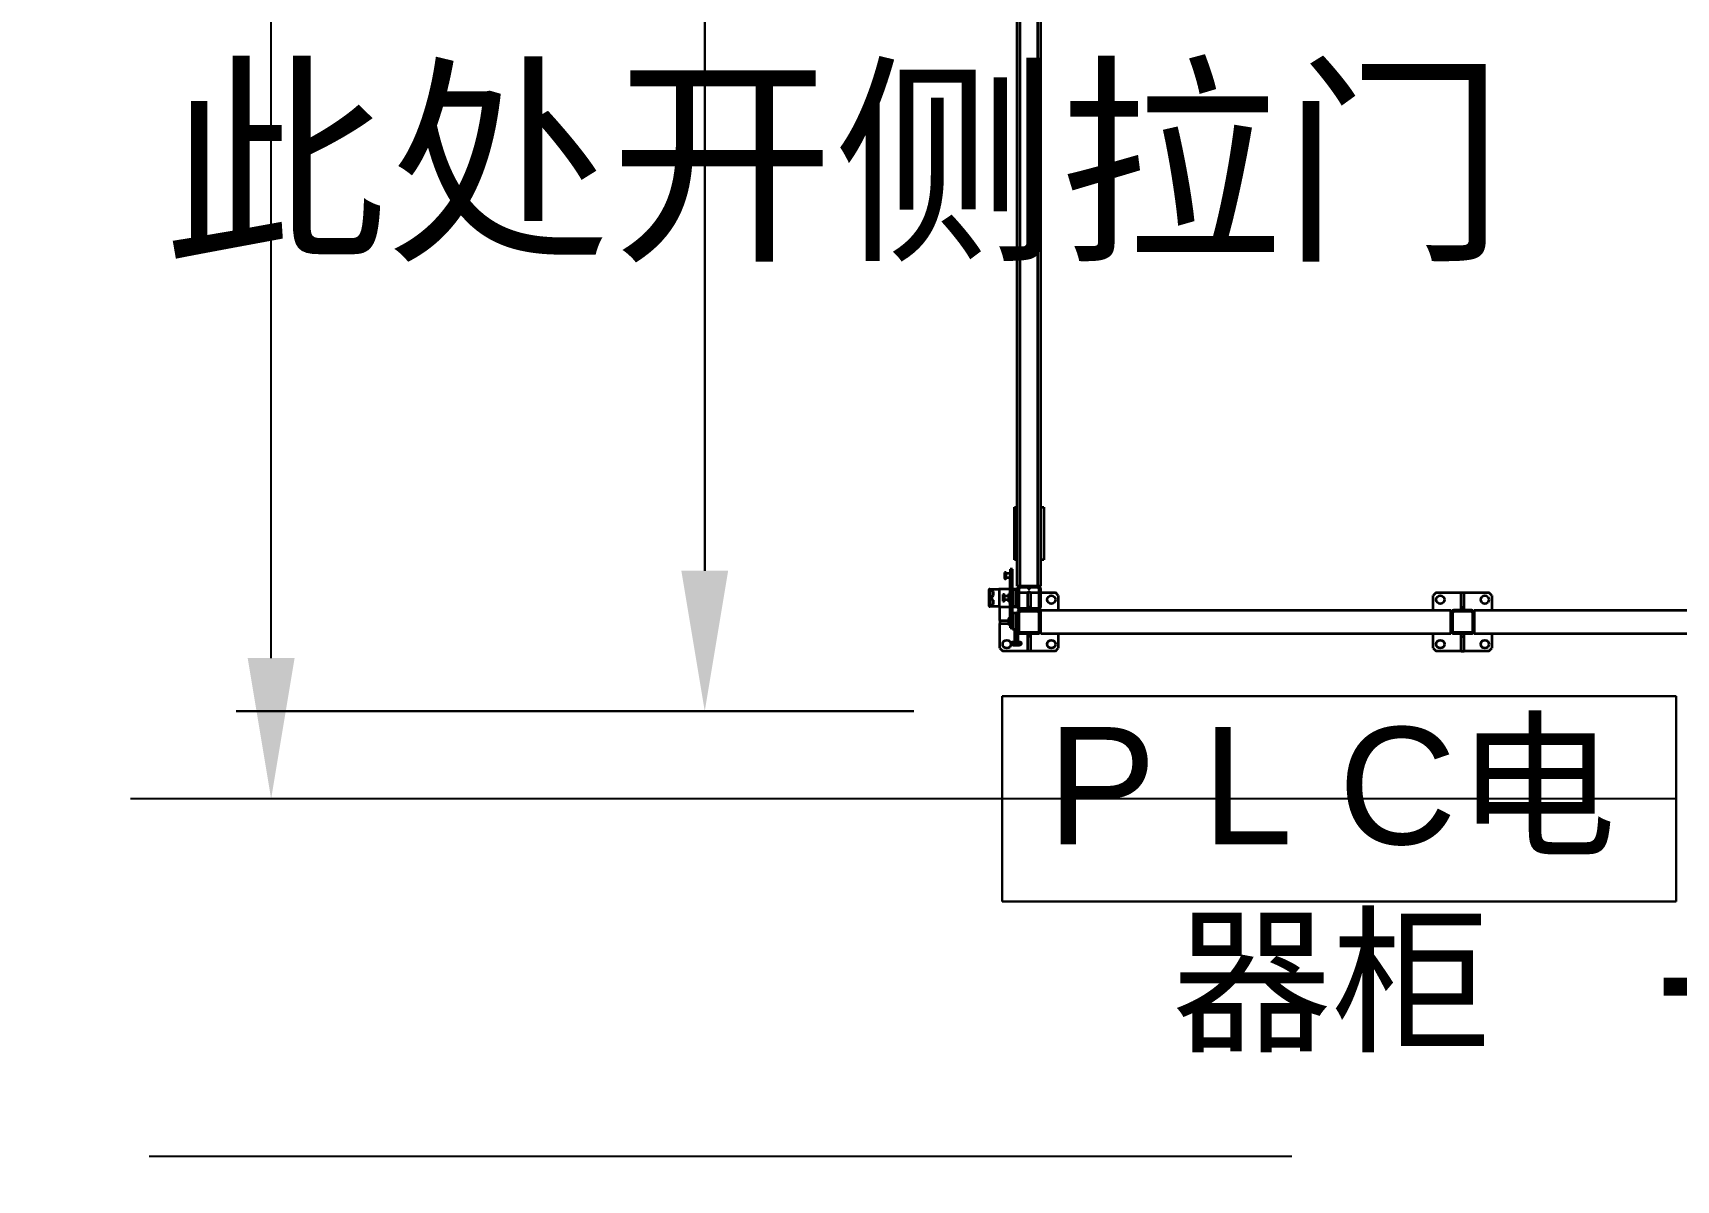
# Model space of a CAD drawing. Header units: millimetres. Extents: x 914 to 910632, y -176 to 682692.
# Drawn here: x 22298 to 25103, y 8037 to 9995 of the extents above; entities that cross this region are included whole.
import ezdxf

# ---------------------------------------------------------------- set-up
doc = ezdxf.new("R2010")
doc.units = ezdxf.units.MM
doc.linetypes.add('EB_DASHDOT', pattern=[39, 30, -3, 3, -3])
doc.layers.add('PUB_HATCH', color=32, linetype='Continuous')
doc.layers.add('尺寸线层', color=3, linetype='Continuous', lineweight=18)
doc.layers.add('画图', color=3, linetype='Continuous', lineweight=30)
doc.styles.get("Standard").update_dxf_attribs({"font": 'arial.ttf'})
doc.styles.add('仿宋体', font='', dxfattribs={"width": 0.8})
doc.styles.get('仿宋体').set_extended_font_data('仿宋_GB2312')
doc.dimstyles.new('AM_ANSI$0', dxfattribs={"dimtxt": 0.12, "dimasz": 0.12, "dimexe": 0.1, "dimexo": 0.05, "dimgap": 0.06, "dimtad": 0, "dimtih": 1, "dimtoh": 1, "dimdec": 4, "dimzin": 7, "dimdsep": 46, "dimtxsty": 'Standard', "dimcen": 0, "dimclrd": 256, "dimclre": 256, "dimclrt": 2, "dimadec": 0, "dimazin": 2, "dimtp": 0.1, "dimtm": 0.1, "dimtfac": 0.71, "dimtdec": 4, "dimtofl": 0, "dimtmove": 0, "dimatfit": 3, "dimfxl": 1, "dimtolj": 1, "dimtzin": 7, "dimlwd": -1, "dimlwe": -1, "dimarcsym": 1})
doc.dimstyles.new('INTE$0', dxfattribs={"dimscale": 80, "dimtxt": 3.5, "dimasz": 3, "dimexe": 3, "dimexo": 0, "dimgap": 1, "dimtad": 1, "dimdec": 0, "dimdsep": 46, "dimtxsty": 'Standard', "dimcen": 0, "dimclrd": 1, "dimclre": 1, "dimclrt": 3, "dimaunit": 1, "dimadec": 1, "dimazin": 2, "dimtfac": 1, "dimtdec": 0, "dimtmove": 0, "dimatfit": 0, "dimfxl": 1, "dimarcsym": 0})

# ---------------------------------------------------------------- blocks, each defined once
blk = doc.blocks.new('*D370')
at = {"layer": 'Defpoints', "color": 0, "lineweight": 200, "transparency": 16777216}
for p in [(23444.8, 17564.6), (24036.8, 17564.6), (24201.5, 8837.1)]:
    blk.add_point(p, dxfattribs=at)
at = {"layer": '画图', "linetype": 'ByBlock', "transparency": 16777216}
for p, q in [((23636.8, 17564.6), (22644.8, 17564.6)), ((23444.8, 17324.6), (23444.8, 13803.4)), ((23444.8, 9077.1), (23444.8, 12598.3)), ((23801.5, 8837.1), (22644.8, 8837.1))]:
    blk.add_line(p, q, dxfattribs=at)
at = {"layer": '画图', "lineweight": 200, "transparency": 16777216}
for points in [[(23404.8, 17324.6), (23484.8, 17324.6), (23444.8, 17564.6)], [(23404.8, 9077.1), (23484.8, 9077.1), (23444.8, 8837.1)]]:
    blk.add_solid(points, dxfattribs=at)
at = {"layer": '画图', "color": 2, "lineweight": 30, "transparency": 16777216, "insert": (23444.8, 13200.9), "char_height": 240, "attachment_point": 5}
blk.add_mtext('\\A1;8727.47', dxfattribs=at)
blk = doc.blocks.new('PLC')
at = {"lineweight": 30}
for p, q in [((1160341.1, -791981.9), (1160341.1, -793131.9)), ((1160691.1, -791981.9), (1160341.1, -791981.9)), ((1160691.1, -793131.9), (1160691.1, -791981.9)), ((1160341.1, -793131.9), (1160691.1, -793131.9))]:
    blk.add_line(p, q, dxfattribs=at)
at = {"layer": '尺寸线层', "color": 0, "linetype": 'EB_DASHDOT', "insert": (1160393.7, -792569.6), "char_height": 200, "width": 1168.576, "attachment_point": 2, "rotation": 90}
blk.add_mtext('P L C电器柜', dxfattribs=at)
blk = doc.blocks.new('前左')
at = {"color": 4, "linetype": 'Continuous', "lineweight": 35}
for p, q in [((1177098.2, -786104.1), (1177098.2, -785404.1)), ((1177138.2, -786104.1), (1177138.2, -785404.1)), ((1177073.2, -786074.1), (1177068.2, -786079.1)), ((1177068.2, -786121.6), (1177068.2, -786079.1)), ((1177073.2, -786074.1), (1177098.2, -786074.1)), ((1177138.2, -786074.1), (1177163.2, -786074.1)), ((1177168.2, -786079.1), (1177163.2, -786074.1)), ((1177168.2, -786079.1), (1177168.2, -786121.6)), ((1177098.2, -786104.1), (1177138.2, -786104.1)), ((1177133.2, -786104.1), (1177103.2, -786104.1)), ((1177133.2, -786106.6), (1177103.2, -786106.6)), ((1177068.2, -786126.6), (1177068.2, -786121.6)), ((1177093.2, -786121.6), (1177068.2, -786121.6)), ((1177068.2, -786169.1), (1177068.2, -786126.6)), ((1177093.2, -786126.6), (1177068.2, -786126.6)), ((1177093.2, -786126.6), (1177093.2, -786121.6)), ((1177098.2, -786121.6), (1177093.2, -786121.6)), ((1177098.2, -786126.6), (1177093.2, -786126.6)), ((1177098.2, -786109.1), (1177098.2, -786139.1)), ((1177100.7, -786109.1), (1177100.7, -786139.1)), ((1177135.7, -786139.1), (1177135.7, -786109.1)), ((1177138.2, -786139.1), (1177138.2, -786109.1)), ((1177143.2, -786121.6), (1177138.2, -786121.6)), ((1177143.2, -786126.6), (1177138.2, -786126.6)), ((1177143.2, -786126.6), (1177143.2, -786121.6)), ((1177168.2, -786121.6), (1177143.2, -786121.6)), ((1177168.2, -786126.6), (1177143.2, -786126.6)), ((1177168.2, -786126.6), (1177168.2, -786121.6)), ((1177168.2, -786126.6), (1177168.2, -786169.1)), ((1177138.2, -786144.1), (1177098.2, -786144.1)), ((1177098.2, -786844.1), (1177098.2, -786144.1)), ((1177103.2, -786141.6), (1177133.2, -786141.6)), ((1177103.2, -786144.1), (1177133.2, -786144.1)), ((1177138.2, -786844.1), (1177138.2, -786144.1)), ((1177068.2, -786169.1), (1177073.2, -786174.1)), ((1177098.2, -786174.1), (1177073.2, -786174.1)), ((1177163.2, -786174.1), (1177138.2, -786174.1)), ((1177163.2, -786174.1), (1177168.2, -786169.1)), ((1177073.2, -786814.1), (1177068.2, -786819.1)), ((1177068.2, -786844.1), (1177068.2, -786819.1)), ((1177073.2, -786814.1), (1177098.2, -786814.1)), ((1177138.2, -786814.1), (1177163.2, -786814.1)), ((1177168.2, -786819.1), (1177163.2, -786814.1)), ((1177168.2, -786819.1), (1177168.2, -786861.6)), ((1177057.2, -786849.1), (1175803.2, -786849.1)), ((1177057.2, -786844.1), (1175852.2, -786844.1)), ((1176922.2, -786844.1), (1176922.2, -786839.1)), ((1176922.2, -786839.1), (1177012.2, -786839.1)), ((1177012.2, -786839.1), (1177012.2, -786844.1)), ((1177057.2, -786844.1), (1177057.2, -786849.1)), ((1177057.2, -786849.1), (1177057.2, -786879.1)), ((1177059.7, -786849.1), (1177059.7, -786879.1)), ((1177062.2, -786862.6), (1177059.7, -786862.6)), ((1177059.7, -786865.6), (1177062.2, -786865.6)), ((1177092.2, -786844.1), (1177062.2, -786844.1)), ((1177092.2, -786846.6), (1177062.2, -786846.6)), ((1177062.2, -786865.6), (1177062.2, -786862.6)), ((1177068.2, -786861.6), (1177068.2, -786846.6)), ((1177068.2, -786861.6), (1177068.2, -786866.6)), ((1177068.2, -786861.6), (1177093.2, -786861.6)), ((1177093.2, -786861.6), (1177093.2, -786866.6)), ((1177093.2, -786861.6), (1177094.7, -786861.6)), ((1177094.7, -786879.1), (1177094.7, -786849.1)), ((1177097.2, -786879.1), (1177097.2, -786849.1)), ((1177097.2, -786861.6), (1177098.2, -786861.6)), ((1177138.2, -786844.1), (1177098.2, -786844.1)), ((1177098.2, -786849.1), (1177098.2, -786879.1)), ((1177100.7, -786849.1), (1177100.7, -786879.1)), ((1177133.2, -786844.1), (1177103.2, -786844.1)), ((1177133.2, -786846.6), (1177103.2, -786846.6)), ((1177135.7, -786879.1), (1177135.7, -786849.1)), ((1177138.2, -786879.1), (1177138.2, -786849.1)), ((1177138.2, -786861.6), (1177143.2, -786861.6)), ((1177143.2, -786861.6), (1177143.2, -786866.6)), ((1177143.2, -786861.6), (1177168.2, -786861.6)), ((1177168.2, -786861.6), (1177168.2, -786866.6)), ((1177057.2, -786879.1), (1175803.2, -786879.1)), ((1177057.2, -786884.1), (1175803.2, -786884.1)), ((1176922.2, -786889.1), (1176922.2, -786884.1)), ((1177012.2, -786889.1), (1176922.2, -786889.1)), ((1177012.2, -786884.1), (1177012.2, -786889.1)), ((1177028.2, -786892.1), (1177028.2, -786896.1)), ((1177039.2, -786892.1), (1177028.2, -786892.1)), ((1177039.2, -786896.1), (1177039.2, -786892.1)), ((1177063.2, -786892.1), (1177039.2, -786892.1)), ((1177057.2, -786879.1), (1177057.2, -786884.1)), ((1177062.1, -786892.1), (1177062.1, -786884.1)), ((1177062.2, -786881.6), (1177092.2, -786881.6)), ((1177062.2, -786884.1), (1177092.2, -786884.1)), ((1177063.2, -786887.1), (1177063.2, -786884.1)), ((1177063.2, -786887.1), (1177066.2, -786887.1)), ((1177063.2, -786892.1), (1177063.2, -786887.1)), ((1177063.2, -786892.1), (1177091.2, -786892.1)), ((1177066.2, -786887.1), (1177066.2, -786884.1)), ((1177066.2, -786887.1), (1177088.2, -786887.1)), ((1177068.2, -786881.6), (1177068.2, -786866.6)), ((1177068.2, -786866.6), (1177093.2, -786866.6)), ((1177088.2, -786884.1), (1177088.2, -786887.1)), ((1177088.2, -786887.1), (1177091.2, -786887.1)), ((1177091.2, -786887.1), (1177091.2, -786884.1)), ((1177091.2, -786892.1), (1177091.2, -786887.1)), ((1177103.2, -786892.1), (1177091.2, -786892.1)), ((1177092.3, -786892.1), (1177092.3, -786884.1)), ((1177093.2, -786866.6), (1177094.7, -786866.6)), ((1177097.2, -786866.6), (1177098.2, -786866.6)), ((1177103.2, -786881.6), (1177133.2, -786881.6)), ((1177103.2, -786884.1), (1177103.2, -786887.1)), ((1177103.2, -786884.1), (1177133.2, -786884.1)), ((1177103.2, -786887.1), (1177106.2, -786887.1)), ((1177103.2, -786887.1), (1177103.2, -786892.1)), ((1177103.2, -786892.1), (1177131.2, -786892.1)), ((1177106.2, -786887.1), (1177106.2, -786884.1)), ((1177106.2, -786887.1), (1177128.2, -786887.1)), ((1177117.2, -786892.1), (1177117.2, -786896.1)), ((1177128.2, -786884.1), (1177128.2, -786887.1)), ((1177128.2, -786887.1), (1177131.2, -786887.1)), ((1177128.2, -786896.1), (1177128.2, -786892.1)), ((1177131.2, -786884.1), (1177131.2, -786887.1)), ((1177131.3, -786885.3), (1177131.2, -786885.3)), ((1177131.2, -786886.5), (1177131.3, -786886.5)), ((1177131.2, -786887.1), (1177131.2, -786892.1)), ((1177133.2, -786885.3), (1177131.3, -786885.3)), ((1177131.3, -786885.3), (1177131.3, -786885.3)), ((1177131.3, -786886.5), (1177133.2, -786886.5)), ((1177131.3, -786886.5), (1177131.3, -786886.5)), ((1177132.1, -786887.8), (1177131.9, -786887.8)), ((1177131.9, -786889), (1177132.1, -786889)), ((1177133.5, -786885.3), (1177133.2, -786885.3)), ((1177133.2, -786886.5), (1177133.5, -786886.5)), ((1177133.5, -786885.3), (1177133.5, -786885.3)), ((1177135.4, -786885.3), (1177133.5, -786885.3)), ((1177133.5, -786886.5), (1177133.5, -786886.5)), ((1177133.5, -786886.5), (1177135.4, -786886.5)), ((1177134.4, -786887.8), (1177134.1, -786887.8)), ((1177134.1, -786889), (1177134.4, -786889)), ((1177135.7, -786885.3), (1177135.4, -786885.3)), ((1177135.4, -786886.5), (1177135.7, -786886.5)), ((1177135.7, -786883.5), (1177135.7, -786883.4)), ((1177135.8, -786885.3), (1177135.7, -786885.3)), ((1177135.7, -786886.5), (1177135.8, -786886.5)), ((1177137.6, -786885.3), (1177135.8, -786885.3)), ((1177135.8, -786886.5), (1177137.6, -786886.5)), ((1177136.6, -786887.8), (1177136.3, -786887.8)), ((1177136.3, -786889), (1177136.6, -786889)), ((1177136.6, -786882.8), (1177136.6, -786882.8)), ((1177137.9, -786885.3), (1177137.6, -786885.3)), ((1177137.6, -786886.5), (1177137.9, -786886.5)), ((1177138, -786885.3), (1177137.9, -786885.3)), ((1177137.9, -786886.5), (1177138, -786886.5)), ((1177139.8, -786885.3), (1177138, -786885.3)), ((1177138, -786886.5), (1177139.8, -786886.5)), ((1177138.2, -786866.6), (1177143.2, -786866.6)), ((1177138.8, -786882.8), (1177138.5, -786882.8)), ((1177138.8, -786887.8), (1177138.5, -786887.8)), ((1177138.5, -786889), (1177138.8, -786889)), ((1177140.1, -786885.3), (1177139.8, -786885.3)), ((1177139.8, -786886.5), (1177140.1, -786886.5)), ((1177140.2, -786885.3), (1177140.1, -786885.3)), ((1177140.1, -786886.5), (1177140.2, -786886.5)), ((1177142.1, -786885.3), (1177140.2, -786885.3)), ((1177140.2, -786886.5), (1177142.1, -786886.5)), ((1177141, -786882.8), (1177140.7, -786882.8)), ((1177141, -786887.8), (1177140.7, -786887.8)), ((1177140.7, -786889), (1177141, -786889)), ((1177142.3, -786885.3), (1177142.1, -786885.3)), ((1177142.1, -786886.5), (1177142.3, -786886.5)), ((1177142.4, -786885.3), (1177142.3, -786885.3)), ((1177142.3, -786886.5), (1177142.4, -786886.5)), ((1177144.3, -786885.3), (1177142.4, -786885.3)), ((1177142.4, -786886.5), (1177144.3, -786886.5)), ((1177143.2, -786882.8), (1177142.9, -786882.8)), ((1177143.2, -786887.8), (1177142.9, -786887.8)), ((1177142.9, -786889), (1177143.2, -786889)), ((1177143.2, -786866.6), (1177168.2, -786866.6)), ((1177144.6, -786885.3), (1177144.3, -786885.3)), ((1177144.3, -786886.5), (1177144.6, -786886.5)), ((1177146.5, -786885.3), (1177144.6, -786885.3)), ((1177144.6, -786885.3), (1177144.6, -786885.3)), ((1177144.6, -786886.5), (1177146.5, -786886.5)), ((1177144.6, -786886.5), (1177144.6, -786886.5)), ((1177145.4, -786882.8), (1177145.2, -786882.8)), ((1177145.4, -786887.8), (1177145.2, -786887.8)), ((1177145.2, -786889), (1177145.4, -786889)), ((1177146.8, -786885.3), (1177146.5, -786885.3)), ((1177146.5, -786886.5), (1177146.8, -786886.5)), ((1177146.8, -786885.3), (1177146.8, -786885.3)), ((1177148.7, -786885.3), (1177146.8, -786885.3)), ((1177146.8, -786886.5), (1177146.8, -786886.5)), ((1177146.8, -786886.5), (1177148.7, -786886.5)), ((1177147.7, -786882.8), (1177147.4, -786882.8)), ((1177147.7, -786887.8), (1177147.4, -786887.8)), ((1177147.4, -786889), (1177147.7, -786889)), ((1177149, -786885.3), (1177148.7, -786885.3)), ((1177148.7, -786886.5), (1177149, -786886.5)), ((1177149, -786885.3), (1177149, -786885.3)), ((1177150.9, -786885.3), (1177149, -786885.3)), ((1177149, -786886.5), (1177149, -786886.5)), ((1177149, -786886.5), (1177150.9, -786886.5)), ((1177149.9, -786882.8), (1177149.6, -786882.8)), ((1177149.9, -786887.8), (1177149.6, -786887.8)), ((1177149.6, -786889), (1177149.9, -786889)), ((1177151.2, -786885.3), (1177150.9, -786885.3)), ((1177150.9, -786886.5), (1177151.2, -786886.5)), ((1177151.3, -786885.3), (1177151.2, -786885.3)), ((1177151.2, -786886.5), (1177151.3, -786886.5)), ((1177153.1, -786885.3), (1177151.3, -786885.3)), ((1177151.3, -786886.5), (1177153.1, -786886.5)), ((1177152.1, -786882.8), (1177151.8, -786882.8)), ((1177152.1, -786887.8), (1177151.8, -786887.8)), ((1177151.8, -786889), (1177152.1, -786889)), ((1177153.4, -786885.3), (1177153.1, -786885.3)), ((1177153.1, -786886.5), (1177153.4, -786886.5)), ((1177154.2, -786877.2), (1177153.4, -786877.6)), ((1177153.5, -786885.3), (1177153.4, -786885.3)), ((1177153.4, -786886.5), (1177153.5, -786886.5)), ((1177155.3, -786885.3), (1177153.5, -786885.3)), ((1177153.5, -786886.5), (1177155.3, -786886.5)), ((1177154.4, -786877.2), (1177154.2, -786877.2)), ((1177154.3, -786877.3), (1177154.2, -786877.3)), ((1177155, -786877.3), (1177154.7, -786877.2)), ((1177155.6, -786885.3), (1177155.3, -786885.3)), ((1177155.3, -786886.5), (1177155.6, -786886.5)), ((1177155.6, -786877.3), (1177155.7, -786877.3)), ((1177155.7, -786885.3), (1177155.6, -786885.3)), ((1177155.6, -786886.5), (1177155.7, -786886.5)), ((1177156.5, -786877.6), (1177155.7, -786877.2)), ((1177168.2, -786866.6), (1177168.2, -786909.1)), ((1177028.2, -786896.1), (1177039.2, -786896.1)), ((1177034.2, -786903.1), (1177033.7, -786903.6)), ((1177033.7, -786903.6), (1177033.7, -786905.6)), ((1177033.7, -786903.6), (1177044.7, -786903.6)), ((1177033.7, -786905.6), (1177034.2, -786906.1)), ((1177033.7, -786905.6), (1177044.7, -786905.6)), ((1177044.2, -786903.1), (1177034.2, -786903.1)), ((1177034.2, -786906.1), (1177044.2, -786906.1)), ((1177035.7, -786896.1), (1177035.7, -786903.1)), ((1177117.2, -786896.1), (1177039.2, -786896.1)), ((1177042.7, -786903.1), (1177042.7, -786896.1)), ((1177044.7, -786903.6), (1177044.2, -786903.1)), ((1177044.2, -786906.1), (1177044.7, -786905.6)), ((1177044.7, -786905.6), (1177044.7, -786903.6)), ((1177062.1, -786914.7), (1177062.1, -786896.1)), ((1177092.3, -786914.7), (1177062.1, -786914.7)), ((1177062.2, -786931.2), (1177062.2, -786915.7)), ((1177070.2, -786899.1), (1177070.2, -786896.1)), ((1177070.2, -786899.1), (1177072.2, -786899.1)), ((1177072.2, -786906.1), (1177071.7, -786906.6)), ((1177071.7, -786906.6), (1177071.7, -786908.6)), ((1177071.7, -786906.6), (1177077.2, -786906.6)), ((1177071.7, -786908.6), (1177072.2, -786909.1)), ((1177071.7, -786908.6), (1177077.2, -786908.6)), ((1177072.2, -786899.1), (1177072.2, -786896.1)), ((1177072.2, -786899.1), (1177082.2, -786899.1)), ((1177077.2, -786906.1), (1177072.2, -786906.1)), ((1177072.2, -786909.1), (1177082.2, -786909.1)), ((1177074.2, -786899.1), (1177074.2, -786906.1)), ((1177082.2, -786906.1), (1177077.2, -786906.1)), ((1177077.2, -786906.6), (1177082.7, -786906.6)), ((1177077.2, -786908.6), (1177082.7, -786908.6)), ((1177080.2, -786906.1), (1177080.2, -786899.1)), ((1177082.2, -786896.1), (1177082.2, -786899.1)), ((1177082.2, -786899.1), (1177084.2, -786899.1)), ((1177082.7, -786906.6), (1177082.2, -786906.1)), ((1177082.2, -786909.1), (1177082.7, -786908.6)), ((1177082.7, -786908.6), (1177082.7, -786906.6)), ((1177084.2, -786899.1), (1177084.2, -786896.1)), ((1177092.2, -786915.7), (1177092.2, -786931.2)), ((1177092.3, -786914.7), (1177092.3, -786896.1)), ((1177115.7, -786914.1), (1177092.3, -786914.1)), ((1177111.7, -786896.1), (1177111.7, -786898.6)), ((1177111.7, -786898.6), (1177112.2, -786899.1)), ((1177111.7, -786898.6), (1177122.7, -786898.6)), ((1177112.2, -786899.1), (1177117.2, -786899.1)), ((1177115.7, -786914.1), (1177115.7, -786899.1)), ((1177115.7, -786914.1), (1177120.7, -786914.1)), ((1177117.2, -786896.1), (1177128.2, -786896.1)), ((1177117.2, -786899.1), (1177122.2, -786899.1)), ((1177120.7, -786914.1), (1177120.7, -786899.1)), ((1177163.2, -786914.1), (1177120.7, -786914.1)), ((1177122.2, -786899.1), (1177122.7, -786898.6)), ((1177122.7, -786898.6), (1177122.7, -786896.1)), ((1177153.4, -786894.2), (1177154.2, -786894.6)), ((1177154.2, -786894.5), (1177154.3, -786894.5)), ((1177154.2, -786894.6), (1177154.4, -786894.6)), ((1177155.7, -786894.6), (1177156.5, -786894.2)), ((1177163.2, -786914.1), (1177168.2, -786909.1)), ((1177091.2, -786932.2), (1177063.2, -786932.2)), ((1177066.2, -786925.6), (1177073.2, -786925.6)), ((1177073.2, -786929.9), (1177066.2, -786929.9)), ((1177081.2, -786925.6), (1177088.2, -786925.6)), ((1177088.2, -786929.9), (1177081.2, -786929.9))]:
    blk.add_line(p, q, dxfattribs=at)
at = {"color": 4, "linetype": 'Continuous', "lineweight": 35, "flags": 128}
for points in [[(1177134.7, -786883.9), (1177134.6, -786884), (1177134.4, -786884)], [(1177151.8, -786882.8), (1177151.8, -786882.5), (1177152, -786881), (1177152.3, -786879.7), (1177152.6, -786878.7), (1177153, -786878), (1177153.3, -786877.6), (1177153.4, -786877.6)], [(1177153.4, -786894.2), (1177153.3, -786894.2), (1177153, -786893.8), (1177152.6, -786893.1), (1177152.3, -786892.1), (1177152, -786890.8), (1177151.8, -786889.3), (1177151.8, -786888.9)], [(1177158.2, -786885.9), (1177158.2, -786884.2), (1177158.1, -786882.5), (1177157.9, -786881), (1177157.6, -786879.7), (1177157.3, -786878.7), (1177156.9, -786878), (1177156.6, -786877.6), (1177156.2, -786877.6), (1177155.8, -786878), (1177155.4, -786878.7), (1177155.1, -786879.7), (1177154.8, -786881), (1177154.6, -786882.5), (1177154.5, -786884.2), (1177154.5, -786885.3)], [(1177154.5, -786886.5), (1177154.5, -786887.6), (1177154.6, -786889.3), (1177154.8, -786890.8), (1177155.1, -786892.1), (1177155.4, -786893.1), (1177155.8, -786893.8), (1177156.2, -786894.2), (1177156.6, -786894.2), (1177156.9, -786893.8), (1177157.3, -786893.1), (1177157.6, -786892.1), (1177157.9, -786890.8), (1177158.1, -786889.3), (1177158.2, -786887.6), (1177158.2, -786885.9)], [(1177154.9, -786885.3), (1177154.9, -786884.4), (1177155, -786882.9), (1177155.2, -786881.6), (1177155.5, -786880.6), (1177155.8, -786879.8), (1177156.1, -786879.4), (1177156.4, -786879.3), (1177156.8, -786879.5), (1177157.1, -786880.1), (1177157.4, -786881.1), (1177157.6, -786882.2), (1177157.8, -786883.6), (1177157.8, -786885.1), (1177157.8, -786886.7), (1177157.8, -786888.2), (1177157.6, -786889.6), (1177157.4, -786890.7), (1177157.1, -786891.7), (1177156.8, -786892.3), (1177156.4, -786892.5), (1177156.1, -786892.5), (1177155.8, -786892), (1177155.5, -786891.2), (1177155.2, -786890.2), (1177155, -786888.9), (1177154.9, -786887.4), (1177154.9, -786886.5)], [(1177155, -786885.3), (1177155, -786885.1), (1177154.9, -786883.7)], [(1177154.9, -786888.1), (1177155, -786886.7), (1177155, -786886.5)]]:
    blk.add_lwpolyline(points, dxfattribs=at)
at = {"color": 4, "linetype": 'Continuous', "lineweight": 35}
for centre in [(1177080.2, -786086.1), (1177156.2, -786086.1), (1177080.2, -786162.1), (1177156.2, -786162.1), (1177080.2, -786826.1), (1177156.2, -786826.1), (1177156.2, -786902.1)]:
    blk.add_circle(centre, 7, dxfattribs=at)
for centre, radius, start, end in [((1177103.2, -786109.1), 5, 90, 180), ((1177103.2, -786109.1), 2.5, 90, 180), ((1177133.2, -786109.1), 5, 0, 90), ((1177133.2, -786109.1), 2.5, 0, 90), ((1177103.2, -786139.1), 5, 180, 270), ((1177103.2, -786139.1), 2.5, 180, 270), ((1177133.2, -786139.1), 5, 270, 0), ((1177133.2, -786139.1), 2.5, 270, 0), ((1177062.2, -786849.1), 5, 90, 180), ((1177062.2, -786849.1), 2.5, 90, 180), ((1177092.2, -786849.1), 5, 0, 90), ((1177092.2, -786849.1), 2.5, 0, 90), ((1177103.2, -786849.1), 5, 90, 180), ((1177103.2, -786849.1), 2.5, 90, 180), ((1177133.2, -786849.1), 5, 0, 90), ((1177133.2, -786849.1), 2.5, 0, 90), ((1177062.2, -786879.1), 5, 180, 270), ((1177062.2, -786879.1), 2.5, 180, 270), ((1177092.2, -786879.1), 2.5, 270, 0), ((1177092.2, -786879.1), 5, 270, 0), ((1177103.2, -786879.1), 5, 180, 270), ((1177103.2, -786879.1), 2.5, 180, 270), ((1177131, -786885.9), 0.605, 293.1199, 66.8801), ((1177131.3, -786885.9), 0.6, 270, 90), ((1177131.3, -786885.9), 0.592, 359.2354, 89.2657), ((1177131.3, -786885.9), 0.592, 270.7277, 0.7598), ((1177131.9, -786888.4), 0.6, 270.9549, 88.9996), ((1177132.1, -786888.4), 0.6, 270.9855, 89.0145), ((1177133.2, -786879.1), 2.5, 270, 0), ((1177133.2, -786879.1), 5, 270, 0), ((1177133.2, -786885.9), 0.6, 271.2008, 88.7992), ((1177133.5, -786885.9), 0.6, 270, 90), ((1177133.5, -786885.9), 0.592, 359.2354, 89.2657), ((1177133.5, -786885.9), 0.592, 270.7277, 0.7598), ((1177134.1, -786888.4), 0.6, 270.9549, 88.9996), ((1177134.4, -786888.4), 0.6, 270.9855, 89.0145), ((1177135.4, -786885.9), 0.6, 271.2008, 88.7992), ((1177135.7, -786885.9), 0.592, 359.2354, 89.2657), ((1177135.7, -786885.9), 0.592, 270.7277, 0.7598), ((1177135.8, -786885.9), 0.6, 270, 90), ((1177136.3, -786888.4), 0.6, 270.9549, 88.9996), ((1177136.2, -786883.4), 0.641, 23.5242, 65.5726), ((1177136.3, -786883.4), 0.606, 296.5747, 22.2491), ((1177136.6, -786883.4), 0.6, 270.9855, 89.0145), ((1177136.6, -786888.4), 0.6, 270.9855, 89.0145), ((1177137.6, -786885.9), 0.6, 271.2008, 88.7992), ((1177138.5, -786883.4), 0.596, 90.9474, 192.7298), ((1177137.9, -786885.9), 0.592, 359.2354, 89.2657), ((1177137.9, -786885.9), 0.592, 270.7277, 0.7598), ((1177138, -786885.9), 0.6, 270, 90), ((1177138.5, -786883.4), 0.615, 23.3114, 87.7531), ((1177138.5, -786888.4), 0.6, 270.9549, 88.9996), ((1177138.8, -786883.4), 0.6, 270.9855, 89.0145), ((1177138.5, -786883.4), 0.606, 296.5747, 22.2491), ((1177138.8, -786888.4), 0.6, 270.9855, 89.0145), ((1177139.8, -786885.9), 0.6, 271.2008, 88.7992), ((1177140.7, -786883.4), 0.596, 90.9474, 192.7298), ((1177140.1, -786885.9), 0.592, 359.2588, 89.2423), ((1177140.1, -786885.9), 0.592, 270.7511, 0.7365), ((1177140.2, -786885.9), 0.6, 270, 90), ((1177140.7, -786883.4), 0.615, 23.3114, 87.7531), ((1177140.7, -786888.4), 0.6, 270.9549, 88.9996), ((1177141, -786883.4), 0.6, 270.9855, 89.0145), ((1177140.7, -786883.4), 0.606, 296.5747, 22.2491), ((1177141, -786888.4), 0.6, 270.9855, 89.0145), ((1177142, -786885.9), 0.6, 271.2008, 88.7992), ((1177142.3, -786885.9), 0.592, 359.2588, 89.2423), ((1177142.3, -786885.9), 0.592, 270.7511, 0.7365), ((1177143, -786883.4), 0.596, 90.9474, 192.7298), ((1177142.4, -786885.9), 0.6, 270, 90), ((1177142.9, -786883.4), 0.615, 23.3114, 87.7531), ((1177142.9, -786888.4), 0.6, 270.9549, 88.9996), ((1177143.2, -786883.4), 0.6, 270.9855, 89.0145), ((1177142.9, -786883.4), 0.606, 296.5747, 22.2491), ((1177143.2, -786888.4), 0.6, 270.9855, 89.0145), ((1177144.3, -786885.9), 0.6, 271.2008, 88.7992), ((1177145.2, -786883.4), 0.596, 90.9474, 192.7298), ((1177144.6, -786885.9), 0.6, 270, 90), ((1177144.5, -786885.9), 0.592, 359.2588, 89.2423), ((1177144.5, -786885.9), 0.592, 270.7511, 0.7365), ((1177145.1, -786883.4), 0.615, 23.3114, 87.7531), ((1177145.1, -786888.4), 0.6, 270.9549, 88.9996), ((1177145.4, -786883.4), 0.6, 270.9855, 89.0145), ((1177145.1, -786883.4), 0.606, 296.5747, 22.2491), ((1177145.4, -786888.4), 0.6, 270.9855, 89.0145), ((1177146.5, -786885.9), 0.6, 271.2008, 88.7992), ((1177147.4, -786883.4), 0.596, 90.9474, 192.7298), ((1177146.8, -786885.9), 0.6, 270, 90), ((1177146.8, -786885.9), 0.592, 359.2588, 89.2423), ((1177146.8, -786885.9), 0.592, 270.7511, 0.7365), ((1177147.3, -786883.4), 0.615, 23.3114, 87.7531), ((1177147.4, -786888.4), 0.6, 270.9549, 88.9996), ((1177147.4, -786883.4), 0.606, 296.5747, 22.2491), ((1177147.6, -786883.4), 0.6, 270.9855, 89.0145), ((1177147.6, -786888.4), 0.6, 270.9855, 89.0145), ((1177148.7, -786885.9), 0.6, 271.2008, 88.7992), ((1177149.6, -786883.4), 0.596, 90.9474, 192.7298), ((1177149, -786885.9), 0.6, 270, 90), ((1177149, -786885.9), 0.593, 359.2684, 89.2327), ((1177149, -786885.9), 0.593, 270.7607, 0.7268), ((1177149.6, -786883.4), 0.615, 23.3114, 87.7531), ((1177149.6, -786888.4), 0.6, 270.9549, 88.9996), ((1177149.6, -786883.4), 0.606, 296.5747, 22.2491), ((1177149.9, -786883.4), 0.6, 270.9855, 89.0145), ((1177149.9, -786888.4), 0.6, 270.9855, 89.0145), ((1177150.9, -786885.9), 0.6, 271.2008, 88.7992), ((1177151.8, -786883.4), 0.596, 90.9474, 192.7298), ((1177151.2, -786885.9), 0.593, 359.2684, 89.2327), ((1177151.2, -786885.9), 0.593, 270.7607, 0.7268), ((1177151.3, -786885.9), 0.6, 270, 90), ((1177151.8, -786883.4), 0.615, 23.3114, 87.7531), ((1177151.8, -786888.4), 0.6, 270.9549, 88.9996), ((1177152.1, -786883.4), 0.6, 270.9855, 89.0145), ((1177151.8, -786883.4), 0.606, 296.5747, 22.2491), ((1177152.1, -786888.4), 0.6, 270.9855, 89.0145), ((1177153.1, -786885.9), 0.6, 271.2008, 88.7992), ((1177153.4, -786885.9), 0.593, 359.2684, 89.2327), ((1177153.4, -786885.9), 0.593, 270.7607, 0.7268), ((1177153.5, -786885.9), 0.6, 270, 90), ((1177155.3, -786885.9), 0.6, 271.2008, 88.7992), ((1177155.6, -786885.9), 0.593, 359.2684, 89.2327), ((1177155.6, -786885.9), 0.593, 270.7607, 0.7268), ((1177155.7, -786885.9), 0.6, 270, 90), ((1177063.2, -786915.7), 1, 90, 180), ((1177091.2, -786915.7), 1, 0, 90), ((1177063.2, -786931.2), 1, 180, 270), ((1177066.2, -786927.7), 2.15, 90, 270), ((1177073.2, -786927.7), 2.15, 270, 90), ((1177081.2, -786927.7), 2.15, 90, 270), ((1177088.2, -786927.7), 2.15, 270, 90), ((1177091.2, -786931.2), 1, 270, 0)]:
    blk.add_arc(centre, radius, start, end, dxfattribs=at)
for points, knots in [([(1177131.2, -786888.5), (1177131.3, -786888.6), (1177131.5, -786888.9), (1177131.7, -786889), (1177131.9, -786889)], [0, 0, 0, 0, 0.401455, 1, 1, 1, 1]), ([(1177131.9, -786885.3), (1177131.9, -786885.1), (1177132, -786884.8), (1177132, -786884.3), (1177132.1, -786884.1), (1177132.1, -786884)], [0, 0, 0, 0, 0.362265, 0.715726, 1, 1, 1, 1]), ([(1177132, -786887.8), (1177132, -786887.8), (1177132.1, -786887.8), (1177132.1, -786887.7), (1177132, -786887.5), (1177132, -786887.2), (1177131.9, -786886.9), (1177131.9, -786886.6), (1177131.9, -786886.5)], [0, 0, 0, 0, 0.075858, 0.285837, 0.478652, 0.652487, 0.818944, 1, 1, 1, 1]), ([(1177132.7, -786888.3), (1177132.8, -786888.2), (1177133.1, -786887.8), (1177133.2, -786887.2), (1177133.3, -786886.7), (1177133.3, -786886.5)], [0, 0, 0, 0, 0.27206, 0.735136, 1, 1, 1, 1]), ([(1177133.3, -786885.3), (1177133.3, -786885), (1177133.2, -786884.6), (1177133.1, -786884.2), (1177133.1, -786884)], [0, 0, 0, 0, 0.572895, 1, 1, 1, 1]), ([(1177133.1, -786887.6), (1177133.1, -786887.7), (1177133.2, -786888), (1177133.3, -786888.4), (1177133.7, -786888.9), (1177133.9, -786889), (1177134.1, -786889)], [0, 0, 0, 0, 0.0957019, 0.3555497, 0.6574209, 1, 1, 1, 1]), ([(1177134.1, -786885.3), (1177134.2, -786885.1), (1177134.2, -786884.8), (1177134.2, -786884.3), (1177134.3, -786884.1), (1177134.3, -786884)], [0, 0, 0, 0, 0.36226, 0.715679, 1, 1, 1, 1]), ([(1177134.3, -786887.8), (1177134.3, -786887.8), (1177134.3, -786887.8), (1177134.3, -786887.7), (1177134.2, -786887.5), (1177134.2, -786887.2), (1177134.2, -786886.9), (1177134.1, -786886.6), (1177134.1, -786886.5)], [0, 0, 0, 0, 0.075856, 0.285884, 0.478645, 0.652513, 0.818965, 1, 1, 1, 1]), ([(1177134.9, -786888.3), (1177135, -786888.2), (1177135.3, -786887.8), (1177135.4, -786887.2), (1177135.5, -786886.7), (1177135.5, -786886.5)], [0, 0, 0, 0, 0.272063, 0.735126, 1, 1, 1, 1]), ([(1177135.5, -786885.3), (1177135.5, -786885), (1177135.5, -786884.6), (1177135.3, -786884), (1177135.2, -786883.8), (1177135.2, -786883.7)], [0, 0, 0, 0, 0.437356, 0.776621, 1, 1, 1, 1]), ([(1177135.6, -786883.5), (1177135.5, -786883.5), (1177135.5, -786883.6), (1177135.4, -786883.7), (1177135.3, -786883.9), (1177135.3, -786884)], [0, 0, 0, 0, 0.3341257, 0.7263192, 1, 1, 1, 1]), ([(1177135.3, -786887.6), (1177135.3, -786887.7), (1177135.4, -786888), (1177135.6, -786888.4), (1177135.9, -786888.9), (1177136.1, -786889), (1177136.3, -786889)], [0, 0, 0, 0, 0.095705, 0.355563, 0.657445, 1, 1, 1, 1]), ([(1177136.4, -786885.3), (1177136.4, -786885.1), (1177136.4, -786884.8), (1177136.5, -786884.3), (1177136.6, -786883.8), (1177136.7, -786883.4), (1177136.8, -786883.2), (1177136.8, -786883.2)], [0, 0, 0, 0, 0.163955, 0.323899, 0.514139, 0.738152, 1, 1, 1, 1]), ([(1177136.5, -786887.8), (1177136.5, -786887.8), (1177136.5, -786887.8), (1177136.5, -786887.7), (1177136.5, -786887.5), (1177136.4, -786887.2), (1177136.4, -786886.9), (1177136.4, -786886.6), (1177136.4, -786886.5)], [0, 0, 0, 0, 0.075855, 0.285881, 0.478688, 0.652517, 0.818967, 1, 1, 1, 1]), ([(1177137.7, -786885.4), (1177137.7, -786885.1), (1177137.7, -786884.6), (1177137.5, -786883.9), (1177137.3, -786883.4), (1177137, -786882.9), (1177136.7, -786882.8), (1177136.6, -786882.8)], [0, 0, 0, 0, 0.214988, 0.36863, 0.550042, 0.760833, 1, 1, 1, 1]), ([(1177137.1, -786888.3), (1177137.2, -786888.2), (1177137.5, -786887.8), (1177137.7, -786887.2), (1177137.7, -786886.6), (1177137.7, -786886.4)], [0, 0, 0, 0, 0.263716, 0.712572, 1, 1, 1, 1]), ([(1177137.8, -786883.5), (1177137.7, -786883.5), (1177137.7, -786883.6), (1177137.6, -786883.7), (1177137.5, -786883.9), (1177137.5, -786884)], [0, 0, 0, 0, 0.3341257, 0.7263192, 1, 1, 1, 1]), ([(1177137.5, -786887.6), (1177137.5, -786887.7), (1177137.6, -786888), (1177137.8, -786888.4), (1177138.1, -786888.9), (1177138.4, -786889), (1177138.5, -786889)], [0, 0, 0, 0, 0.095705, 0.355535, 0.657448, 1, 1, 1, 1]), ([(1177138.6, -786885.3), (1177138.6, -786885.1), (1177138.6, -786884.8), (1177138.7, -786884.3), (1177138.8, -786883.8), (1177138.9, -786883.4), (1177139, -786883.2), (1177139.1, -786883.2)], [0, 0, 0, 0, 0.163948, 0.323912, 0.514133, 0.738181, 1, 1, 1, 1]), ([(1177138.7, -786887.8), (1177138.7, -786887.8), (1177138.7, -786887.8), (1177138.7, -786887.7), (1177138.7, -786887.5), (1177138.6, -786887.2), (1177138.6, -786886.9), (1177138.6, -786886.6), (1177138.6, -786886.5)], [0, 0, 0, 0, 0.075858, 0.285837, 0.478652, 0.652487, 0.818944, 1, 1, 1, 1]), ([(1177139.9, -786885.4), (1177139.9, -786885.1), (1177139.9, -786884.6), (1177139.7, -786883.9), (1177139.5, -786883.4), (1177139.2, -786882.9), (1177138.9, -786882.8), (1177138.8, -786882.8)], [0, 0, 0, 0, 0.214985, 0.368612, 0.550022, 0.760811, 1, 1, 1, 1]), ([(1177139.4, -786888.3), (1177139.5, -786888.2), (1177139.7, -786887.8), (1177139.9, -786887.2), (1177139.9, -786886.6), (1177139.9, -786886.4)], [0, 0, 0, 0, 0.263713, 0.712583, 1, 1, 1, 1]), ([(1177140, -786883.5), (1177140, -786883.5), (1177139.9, -786883.6), (1177139.8, -786883.7), (1177139.8, -786883.9), (1177139.7, -786884)], [0, 0, 0, 0, 0.3341257, 0.7263192, 1, 1, 1, 1]), ([(1177139.7, -786887.6), (1177139.7, -786887.7), (1177139.8, -786888), (1177140, -786888.4), (1177140.3, -786888.9), (1177140.6, -786889), (1177140.7, -786889)], [0, 0, 0, 0, 0.0957019, 0.3555497, 0.6574209, 1, 1, 1, 1]), ([(1177140.8, -786885.3), (1177140.8, -786885.1), (1177140.8, -786884.8), (1177140.9, -786884.3), (1177141, -786883.8), (1177141.1, -786883.4), (1177141.2, -786883.2), (1177141.3, -786883.2)], [0, 0, 0, 0, 0.163947, 0.323893, 0.514136, 0.738183, 1, 1, 1, 1]), ([(1177140.9, -786887.8), (1177140.9, -786887.8), (1177141, -786887.8), (1177140.9, -786887.7), (1177140.9, -786887.5), (1177140.8, -786887.2), (1177140.8, -786886.9), (1177140.8, -786886.6), (1177140.8, -786886.5)], [0, 0, 0, 0, 0.075856, 0.285884, 0.478645, 0.652513, 0.818965, 1, 1, 1, 1]), ([(1177142.1, -786885.3), (1177142.1, -786885), (1177142.1, -786884.6), (1177142, -786883.9), (1177141.8, -786883.4), (1177141.4, -786882.9), (1177141.2, -786882.8), (1177141, -786882.8)], [0, 0, 0, 0, 0.201473, 0.357759, 0.542275, 0.756717, 1, 1, 1, 1]), ([(1177141.6, -786888.3), (1177141.7, -786888.2), (1177141.9, -786887.8), (1177142.1, -786887.2), (1177142.1, -786886.7), (1177142.1, -786886.5)], [0, 0, 0, 0, 0.272063, 0.735126, 1, 1, 1, 1]), ([(1177141.9, -786887.6), (1177142, -786887.7), (1177142, -786888), (1177142.2, -786888.4), (1177142.5, -786888.9), (1177142.8, -786889), (1177142.9, -786889)], [0, 0, 0, 0, 0.095705, 0.355563, 0.657445, 1, 1, 1, 1]), ([(1177142.2, -786883.5), (1177142.2, -786883.5), (1177142.1, -786883.6), (1177142, -786883.7), (1177142, -786883.9), (1177142, -786884)], [0, 0, 0, 0, 0.3341257, 0.7263192, 1, 1, 1, 1]), ([(1177143, -786885.3), (1177143, -786885.1), (1177143, -786884.8), (1177143.1, -786884.3), (1177143.2, -786883.8), (1177143.3, -786883.4), (1177143.4, -786883.2), (1177143.5, -786883.2)], [0, 0, 0, 0, 0.163955, 0.323899, 0.514139, 0.738152, 1, 1, 1, 1]), ([(1177143.1, -786887.8), (1177143.1, -786887.8), (1177143.2, -786887.8), (1177143.1, -786887.7), (1177143.1, -786887.5), (1177143.1, -786887.2), (1177143, -786886.9), (1177143, -786886.6), (1177143, -786886.5)], [0, 0, 0, 0, 0.075855, 0.285881, 0.478688, 0.652517, 0.818967, 1, 1, 1, 1]), ([(1177144.4, -786885.4), (1177144.4, -786885.1), (1177144.3, -786884.6), (1177144.2, -786883.9), (1177144, -786883.4), (1177143.6, -786882.9), (1177143.4, -786882.8), (1177143.2, -786882.8)], [0, 0, 0, 0, 0.229689, 0.380453, 0.558468, 0.765312, 1, 1, 1, 1]), ([(1177143.8, -786888.3), (1177143.9, -786888.2), (1177144.2, -786887.8), (1177144.3, -786887.2), (1177144.3, -786886.7), (1177144.4, -786886.5)], [0, 0, 0, 0, 0.272063, 0.735126, 1, 1, 1, 1]), ([(1177144.4, -786883.5), (1177144.4, -786883.5), (1177144.3, -786883.6), (1177144.2, -786883.7), (1177144.2, -786883.9), (1177144.2, -786884)], [0, 0, 0, 0, 0.3341257, 0.7263192, 1, 1, 1, 1]), ([(1177144.2, -786887.6), (1177144.2, -786887.7), (1177144.2, -786888), (1177144.4, -786888.4), (1177144.7, -786888.9), (1177145, -786889), (1177145.2, -786889)], [0, 0, 0, 0, 0.095705, 0.355535, 0.657448, 1, 1, 1, 1]), ([(1177145.2, -786885.3), (1177145.2, -786885.1), (1177145.2, -786884.8), (1177145.3, -786884.3), (1177145.4, -786883.8), (1177145.6, -786883.4), (1177145.6, -786883.2), (1177145.7, -786883.2)], [0, 0, 0, 0, 0.163948, 0.323912, 0.514133, 0.738181, 1, 1, 1, 1]), ([(1177145.3, -786887.8), (1177145.3, -786887.8), (1177145.4, -786887.8), (1177145.4, -786887.7), (1177145.3, -786887.5), (1177145.3, -786887.2), (1177145.2, -786886.9), (1177145.2, -786886.6), (1177145.2, -786886.5)], [0, 0, 0, 0, 0.075858, 0.285837, 0.478652, 0.652487, 0.818944, 1, 1, 1, 1]), ([(1177146.6, -786885.4), (1177146.6, -786885.1), (1177146.5, -786884.6), (1177146.4, -786883.9), (1177146.2, -786883.4), (1177145.9, -786882.9), (1177145.6, -786882.8), (1177145.4, -786882.8)], [0, 0, 0, 0, 0.214986, 0.368614, 0.550041, 0.760809, 1, 1, 1, 1]), ([(1177146, -786888.3), (1177146.1, -786888.2), (1177146.4, -786887.8), (1177146.5, -786887.2), (1177146.6, -786886.6), (1177146.6, -786886.4)], [0, 0, 0, 0, 0.263713, 0.712583, 1, 1, 1, 1]), ([(1177146.6, -786883.5), (1177146.6, -786883.5), (1177146.5, -786883.6), (1177146.5, -786883.7), (1177146.4, -786883.9), (1177146.4, -786884)], [0, 0, 0, 0, 0.3341257, 0.7263192, 1, 1, 1, 1]), ([(1177146.4, -786887.6), (1177146.4, -786887.7), (1177146.4, -786888), (1177146.6, -786888.4), (1177146.9, -786888.9), (1177147.2, -786889), (1177147.4, -786889)], [0, 0, 0, 0, 0.0957019, 0.3555497, 0.6574209, 1, 1, 1, 1]), ([(1177147.4, -786885.3), (1177147.4, -786885.1), (1177147.5, -786884.8), (1177147.5, -786884.3), (1177147.6, -786883.8), (1177147.8, -786883.4), (1177147.9, -786883.2), (1177147.9, -786883.2)], [0, 0, 0, 0, 0.163947, 0.323893, 0.514136, 0.738183, 1, 1, 1, 1]), ([(1177147.5, -786887.8), (1177147.6, -786887.8), (1177147.6, -786887.8), (1177147.6, -786887.7), (1177147.5, -786887.5), (1177147.5, -786887.2), (1177147.4, -786886.9), (1177147.4, -786886.6), (1177147.4, -786886.5)], [0, 0, 0, 0, 0.075856, 0.285884, 0.478645, 0.652513, 0.818965, 1, 1, 1, 1]), ([(1177148.8, -786885.4), (1177148.8, -786885.1), (1177148.7, -786884.6), (1177148.6, -786883.9), (1177148.4, -786883.4), (1177148.1, -786882.9), (1177147.8, -786882.8), (1177147.7, -786882.8)], [0, 0, 0, 0, 0.214988, 0.36863, 0.550041, 0.760833, 1, 1, 1, 1]), ([(1177148.2, -786888.3), (1177148.3, -786888.2), (1177148.6, -786887.8), (1177148.7, -786887.2), (1177148.8, -786886.6), (1177148.8, -786886.4)], [0, 0, 0, 0, 0.263719, 0.71258, 1, 1, 1, 1]), ([(1177148.9, -786883.5), (1177148.8, -786883.5), (1177148.7, -786883.6), (1177148.7, -786883.7), (1177148.6, -786883.9), (1177148.6, -786884)], [0, 0, 0, 0, 0.3341257, 0.7263192, 1, 1, 1, 1]), ([(1177148.6, -786887.6), (1177148.6, -786887.7), (1177148.7, -786888), (1177148.8, -786888.4), (1177149.2, -786888.9), (1177149.4, -786889), (1177149.6, -786889)], [0, 0, 0, 0, 0.095705, 0.355563, 0.657445, 1, 1, 1, 1]), ([(1177149.6, -786885.3), (1177149.7, -786885.1), (1177149.7, -786884.8), (1177149.8, -786884.3), (1177149.9, -786883.8), (1177150, -786883.4), (1177150.1, -786883.2), (1177150.1, -786883.2)], [0, 0, 0, 0, 0.163955, 0.323899, 0.514139, 0.738152, 1, 1, 1, 1]), ([(1177149.8, -786887.8), (1177149.8, -786887.8), (1177149.8, -786887.8), (1177149.8, -786887.7), (1177149.8, -786887.5), (1177149.7, -786887.2), (1177149.7, -786886.9), (1177149.7, -786886.6), (1177149.6, -786886.5)], [0, 0, 0, 0, 0.075855, 0.285881, 0.478688, 0.652517, 0.818967, 1, 1, 1, 1]), ([(1177151, -786885.4), (1177151, -786885.1), (1177151, -786884.6), (1177150.8, -786883.9), (1177150.6, -786883.4), (1177150.3, -786882.9), (1177150, -786882.8), (1177149.9, -786882.8)], [0, 0, 0, 0, 0.214989, 0.368632, 0.550061, 0.760832, 1, 1, 1, 1]), ([(1177150.4, -786888.3), (1177150.5, -786888.2), (1177150.8, -786887.8), (1177151, -786887.2), (1177151, -786886.6), (1177151, -786886.4)], [0, 0, 0, 0, 0.263719, 0.71258, 1, 1, 1, 1]), ([(1177151.1, -786883.5), (1177151, -786883.5), (1177151, -786883.6), (1177150.9, -786883.7), (1177150.8, -786883.9), (1177150.8, -786884)], [0, 0, 0, 0, 0.3341257, 0.7263192, 1, 1, 1, 1]), ([(1177150.8, -786887.6), (1177150.8, -786887.7), (1177150.9, -786888), (1177151.1, -786888.4), (1177151.4, -786888.9), (1177151.7, -786889), (1177151.8, -786889)], [0, 0, 0, 0, 0.095705, 0.355535, 0.657448, 1, 1, 1, 1]), ([(1177151.9, -786885.3), (1177151.9, -786885.1), (1177151.9, -786884.8), (1177152, -786884.3), (1177152.1, -786883.8), (1177152.2, -786883.4), (1177152.3, -786883.2), (1177152.3, -786883.2)], [0, 0, 0, 0, 0.163948, 0.323912, 0.514133, 0.738181, 1, 1, 1, 1]), ([(1177152, -786887.8), (1177152, -786887.8), (1177152, -786887.8), (1177152, -786887.7), (1177152, -786887.5), (1177151.9, -786887.2), (1177151.9, -786886.9), (1177151.9, -786886.6), (1177151.9, -786886.5)], [0, 0, 0, 0, 0.075858, 0.285837, 0.478652, 0.652487, 0.818944, 1, 1, 1, 1]), ([(1177151.9, -786888.7), (1177152, -786888.7), (1177152.2, -786888.7), (1177152.4, -786888.6), (1177152.7, -786888.3), (1177153, -786887.8), (1177153.2, -786887.2), (1177153.2, -786886.7), (1177153.2, -786886.5)], [0, 0, 0, 0, 0.1171256, 0.2306533, 0.3372873, 0.5265491, 0.8277328, 1, 1, 1, 1]), ([(1177153.2, -786885.3), (1177153.2, -786885), (1177153.2, -786884.6), (1177153, -786883.9), (1177152.8, -786883.4), (1177152.5, -786882.9), (1177152.2, -786882.8), (1177152.1, -786882.8)], [0, 0, 0, 0, 0.201472, 0.357745, 0.542295, 0.756692, 1, 1, 1, 1]), ([(1177154.2, -786877.3), (1177154, -786877.5), (1177153.6, -786877.7), (1177153, -786879.6), (1177152.6, -786881.6), (1177152.6, -786882.9), (1177152.6, -786883.1)], [0, 0, 0, 0, 0.260224, 0.603815, 0.947407, 1, 1, 1, 1]), ([(1177152.6, -786888.4), (1177152.6, -786888.7), (1177152.6, -786890.1), (1177153, -786892.2), (1177153.6, -786894.1), (1177154, -786894.4), (1177154.2, -786894.5)], [0, 0, 0, 0, 0.08069, 0.414092, 0.747494, 1, 1, 1, 1]), ([(1177153.1, -786884.4), (1177153.2, -786883.9), (1177153.2, -786882.2), (1177153.6, -786879.9), (1177154.1, -786878.1), (1177154.5, -786877.9), (1177154.6, -786877.8)], [0, 0, 0, 0, 0.175261, 0.497389, 0.819512, 1, 1, 1, 1]), ([(1177154.6, -786894), (1177154.5, -786893.9), (1177154.1, -786893.7), (1177153.6, -786891.9), (1177153.2, -786889.6), (1177153.1, -786887.8), (1177153.1, -786887.2)], [0, 0, 0, 0, 0.174571, 0.492429, 0.810282, 1, 1, 1, 1]), ([(1177153.5, -786885.3), (1177153.6, -786884.4), (1177153.6, -786882.3), (1177154.1, -786879.6), (1177154.7, -786877.7), (1177155.3, -786877), (1177155.6, -786877.2), (1177155.6, -786877.3)], [0, 0, 0, 0, 0.207059, 0.459507, 0.711957, 0.964415, 1, 1, 1, 1]), ([(1177155.7, -786894.5), (1177155.6, -786894.5), (1177155.3, -786894.8), (1177154.7, -786894.1), (1177154.1, -786892.2), (1177153.6, -786889.5), (1177153.6, -786887.4), (1177153.5, -786886.5)], [0, 0, 0, 0, 0.0596493, 0.3058075, 0.5519532, 0.7981085, 1, 1, 1, 1]), ([(1177155.5, -786877.2), (1177155.4, -786877.2), (1177155.1, -786877.1), (1177154.7, -786877.4), (1177154.5, -786877.6), (1177154.5, -786877.7), (1177154.4, -786877.8)], [0, 0, 0, 0, 0.395599, 0.665987, 0.898563, 1, 1, 1, 1]), ([(1177154.4, -786894.1), (1177154.4, -786894.1), (1177154.6, -786894.3), (1177154.9, -786894.6), (1177155.3, -786894.6), (1177155.4, -786894.6)], [0, 0, 0, 0, 0.097528, 0.554717, 1, 1, 1, 1]), ([(1177154.7, -786894.6), (1177154.8, -786894.6), (1177154.9, -786894.6), (1177154.9, -786894.6), (1177154.9, -786894.5)], [0, 0, 0, 0, 0.662521, 1, 1, 1, 1])]:
    blk.add_open_spline(points, degree=3, knots=knots, dxfattribs=at)
blk = doc.blocks.new('*D371')
at = {"color": 1, "linetype": 'ByBlock', "lineweight": -2, "transparency": 16777216}
for p, q in [((29314.5, 15602.6), (22464.7, 15602.6)), ((22704.7, 8927.8), (22704.7, 15362.6)), ((25102.8, 8687.8), (22464.7, 8687.8))]:
    blk.add_line(p, q, dxfattribs=at)
at = {"color": 1, "lineweight": 200, "transparency": 16777216}
for points in [[(22664.7, 15362.6), (22744.7, 15362.6), (22704.7, 15602.6)], [(22664.7, 8927.8), (22744.7, 8927.8), (22704.7, 8687.8)]]:
    blk.add_solid(points, dxfattribs=at)
at = {"layer": 'Defpoints', "color": 0, "lineweight": 200, "transparency": 16777216}
for p in [(22704.7, 15602.6), (29314.5, 15602.6), (25102.8, 8687.8)]:
    blk.add_point(p, dxfattribs=at)
at = {"color": 3, "lineweight": 30, "transparency": 16777216, "insert": (22481.8, 12145.2), "char_height": 280, "attachment_point": 5, "rotation": 90}
blk.add_mtext('6915', dxfattribs=at)

msp = doc.modelspace()

# ---------------------------------------------------------------- linework, layer by layer
at = {"layer": 'PUB_HATCH'}
msp.add_line((22496.795, 8077.917), (24446.795, 8077.917), dxfattribs=at)

# ---------------------------------------------------------------- block references
at = {"color": 4, "lineweight": 30, "rotation": 270}
msp.add_blockref('前左', (810862.385, 1186107.913), dxfattribs=at)
at = {"lineweight": 30, "rotation": 270}
msp.add_blockref('PLC', (817084.613, 1169203.832), dxfattribs=at)

# ---------------------------------------------------------------- texts
at = {"lineweight": 0, "insert": (25063.595, 8369.228), "char_height": 300, "width": 1637.97266, "attachment_point": 1, "style": '仿宋体'}
msp.add_mtext('{\\fSimSun|b1|i0|c134|p2;\\C1;下}', dxfattribs=at)
at = {"layer": '尺寸线层', "color": 4, "linetype": 'EB_DASHDOT', "insert": (23665.713, 9759.112), "char_height": 280, "width": 3128.49162, "attachment_point": 5}
msp.add_mtext('此处开侧拉门', dxfattribs=at)

# ---------------------------------------------------------------- dimensions: what is measured, and where the dimension line sits
at = {"color": 4, "lineweight": 30}
dim = msp.add_linear_dim(base=(22704.729, 15602.594), p1=(25102.755, 8687.75), p2=(29314.513, 15602.594), angle=90, dimstyle='INTE$0', override={"dimfxl": 2.5, "dimarcsym": 1}, dxfattribs=at)
dim.commit()
dim.dimension.update_dxf_attribs({"geometry": '*D371', "text_midpoint": (22481.768, 12145.172)})
at = {"layer": '画图', "color": 4, "lineweight": 30}
dim = msp.add_linear_dim(base=(23444.821, 17564.62), p1=(24201.485, 8837.148), p2=(24036.782, 17564.62), angle=90, dimstyle='AM_ANSI$0', override={"dimscale": 8000, "dimtxt": 0.03, "dimasz": 0.03, "dimdec": 2, "dimtdec": 2, "dimfxl": 2.5}, dxfattribs=at)
dim.commit()
dim.dimension.update_dxf_attribs({"geometry": '*D370', "text_midpoint": (23444.821, 13200.884)})

doc.saveas('drawing.dxf')
